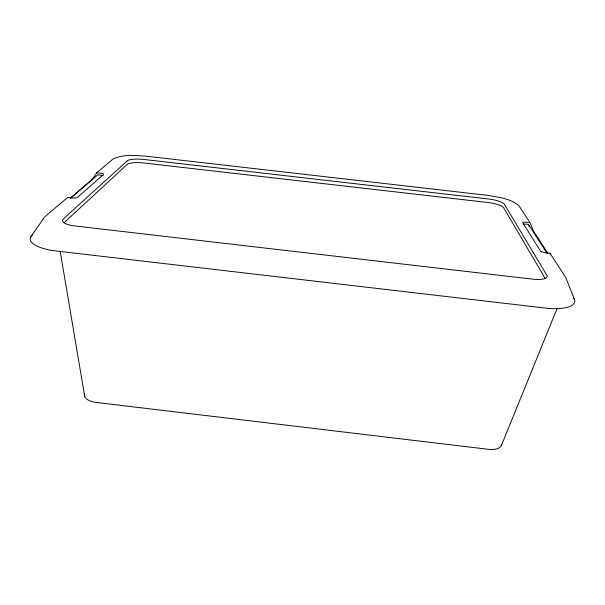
<?xml version="1.0" encoding="UTF-8"?>
<svg xmlns="http://www.w3.org/2000/svg" width="605" height="605" viewBox="0 0 605 605"><rect width="100%" height="100%" fill="white"/><g stroke="black" fill="none" stroke-linecap="round" stroke-linejoin="round"><path stroke-width="0.91" d="M501.265 445.825L557.235 308.172M547.737 253.117L533.3 230.762L529.98 222.67L518.939 205.753C510.355 198.289 498.021 197.185 487.199 195.302L146.448 156.219C135.361 155.546 123.125 154.018 112.863 159.13L96.739 172.788L94.758 175.851A3.91 0.386 -54.9 0 1 91.68 179.851L70.286 198.206M529.98 222.67L526.063 222.216A4.061 1.036 10 0 0 522.856 222.912L540.318 250.818A4.515 1.255 10.7 0 0 545.566 252.731L549.93 253.23L565.736 277.438L574.553 299.725A39.143 12.569 11.5 0 1 548.788 308.474L52.476 250.546A38.826 12.334 1.1 0 1 31.074 236.419L44.626 216.945L67.631 197.449L71.927 197.948A4.469 1.233 1.9 0 0 77.516 197.298L103.387 174.611A4.023 1.021 2.7 0 0 100.596 173.234L96.739 172.788M31.074 236.419L32.292 235.08M64.047 222.746L127.118 164.477A13.718 3.35 3.5 0 1 143.536 162.957L488.152 202.531A13.824 3.396 9.2 0 1 503.64 207.734L545.256 278.61M70.982 197.865L97.821 174.815L100.566 175.132A4.023 1.021 2.7 0 1 102.979 175.722M547.207 253.571L528.46 224.41L525.669 224.092A4.061 1.044 10 0 0 523.106 224.107M573.812 298.144L574.553 299.725M528.46 224.41L529.375 226.875M549.93 253.23L550.489 254.758M60.175 251.196L84.647 396.071M501.613 444.872A16.063 7.691 14.1 0 1 488.22 449.288L96.187 402.438A15.889 7.608 -1 0 1 84.76 394.074M127.216 160.892L63.351 218.919A17.848 5.354 1.6 0 0 75.201 225.998L532.68 279.147A17.991 5.445 11 0 0 546.723 275.033L504.328 204.203A13.847 3.35 9.2 0 0 488.81 199.037L143.657 159.433A13.741 3.305 3.5 0 0 127.209 160.892"/></g></svg>
